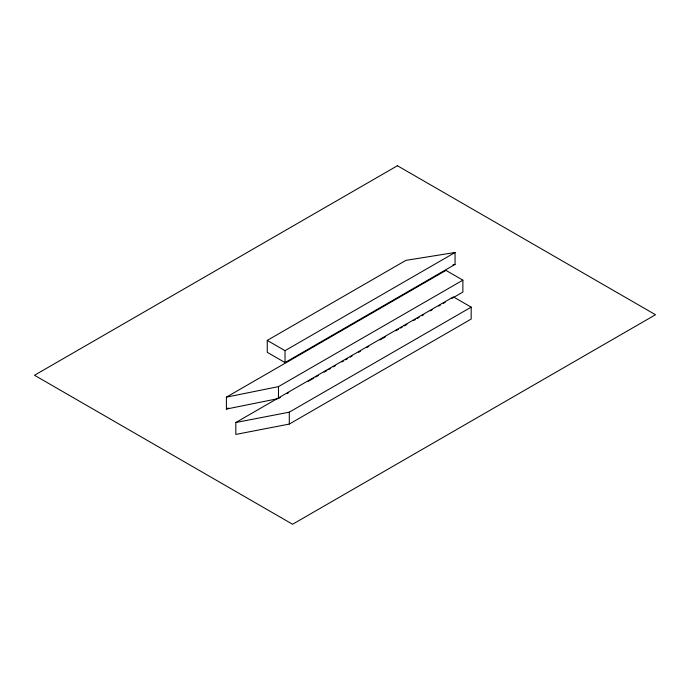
<?xml version="1.0" encoding="UTF-8"?>
<svg xmlns="http://www.w3.org/2000/svg" width="690" height="690" viewBox="0 0 690 690"><rect width="100%" height="100%" fill="white"/><g stroke="black" fill="none" stroke-linecap="round" stroke-linejoin="round"><path stroke-width="1.03" d="M267.254 340.412L405.918 260.354L455.064 252.497L455.064 264.408L285.022 362.578L267.254 352.323L267.254 340.412L285.022 350.667L455.064 252.497M277.423 398.76L226.406 409.067L226.406 397.147L445.964 270.394L462.886 280.157L462.886 292.077L451.709 298.529M226.406 409.067L228.269 407.988M226.406 397.147L278.467 386.633L462.886 280.157M235.825 422.513L453.408 296.898L471.175 307.154L471.175 319.065L289.291 424.074L235.825 434.424L235.825 422.513L289.291 412.163L471.175 307.154M280.33 397.474L278.467 398.544L278.467 386.633M286.85 393.705L288.713 392.636M308.266 381.337L313.855 378.111M315.718 377.033L318.513 375.42M324.102 372.195L326.896 370.582M328.759 369.512L330.622 368.434M333.417 366.821L335.28 365.743M341.8 361.983L343.663 360.905M345.526 359.826L347.389 358.757M350.184 357.144L352.047 356.066M358.567 352.297L360.43 351.227M366.951 347.458L368.814 346.389M379.992 339.929L385.581 336.703M395.827 330.795L398.613 329.182M400.476 328.104L402.339 327.026M404.202 325.947L406.997 324.335M413.517 320.574L415.38 319.496M417.243 318.426L419.106 317.348M421.901 315.735L423.764 314.657M430.284 310.897L432.147 309.819M438.668 306.058L440.531 304.98M443.325 303.367L445.188 302.289M452.968 264.744L455.064 264.408M289.291 412.163L289.291 424.074M285.022 350.667L285.022 362.578M397.423 165.738L34.5 375.265L292.577 524.262L655.5 314.735L397.423 165.738"/></g></svg>
